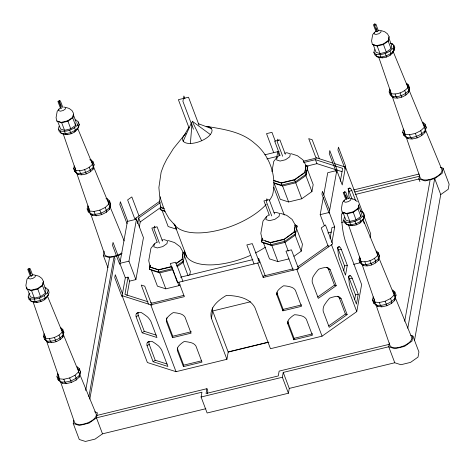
<?xml version="1.0" encoding="UTF-8"?>
<svg xmlns="http://www.w3.org/2000/svg" width="475" height="475" viewBox="0 0 475 475"><rect width="100%" height="100%" fill="white"/><g stroke="black" fill="none" stroke-linecap="round" stroke-linejoin="round"><path stroke-width="0.71" d="M60.473 381.401L58.087 379.721L58.847 376.574L57.718 373.599L56.958 376.746L58.087 379.721L62.403 383.183L66.405 383.562L71.404 382.434L76.059 380.107L76.166 378.219L75.044 375.244L78.601 371.866L79.361 368.725L77.116 366.652L78.244 369.633L79.141 370.458M88.273 211.915L89.033 208.774L87.911 205.794L87.151 208.941L88.273 211.915L92.595 215.377L96.597 215.757L101.597 214.629L106.252 212.301L106.358 210.413L105.23 207.438L108.787 204.06L109.547 200.919L107.308 198.853L105.978 198.722M373.89 301.738L374.348 299.85L373.225 296.875L372.465 300.016L373.588 302.997L377.91 306.458L381.912 306.838L386.905 305.71L391.56 303.377L391.667 301.494L390.545 298.514L394.102 295.141L394.862 291.994L392.617 289.928L393.745 292.903L394.642 293.734M421.753 135.571L421.859 133.689L420.731 130.714L424.288 127.336L425.048 124.195L422.809 122.123L423.932 125.097L426.176 127.169L424.816 132.662C420.737 137.269 414.2 139.804 408.096 138.653L403.774 135.191L402.652 132.21L403.412 129.069L404.534 132.044L403.774 135.191L408.096 138.653M191.912 124.521L190.398 143.468M62.825 337.113L63.84 332.245L62.801 329.49L60.865 327.702L61.904 330.457L63.84 332.245L62.825 337.113C59.256 341.145 53.527 343.366 48.189 342.356L44.496 339.168L43.457 336.419L44.11 333.705L45.149 336.454L44.822 337.814M78.375 174.551L74.682 171.362L75.341 168.649L74.302 165.9L73.643 168.613L74.682 171.362L78.375 174.551C83.719 175.56 89.442 173.339 93.017 169.308L94.032 164.439L92.993 161.684L91.058 159.903L89.722 159.772M378.326 260.389L379.341 255.514L378.302 252.765L376.366 250.978L377.405 253.727L379.341 255.514L378.326 260.389C374.757 264.421 369.033 266.641 363.69 265.632L359.997 262.443L358.957 259.694L359.617 256.981L360.656 259.73L359.997 262.443L361.997 264.07M408.518 92.583L409.533 87.709L408.494 84.96L406.558 83.173L407.598 85.922L409.533 87.709L408.518 92.583C404.943 96.615 399.22 98.836 393.876 97.826L390.189 94.638L389.15 91.889L389.803 89.175L390.581 91.236M160.212 196.763L159.463 201.032L160.942 207.676L163.05 208.347M271.926 171.635L273.737 161.447L277.145 157.047L279.555 155.337M94.032 164.439L93.017 169.308M30.335 275.815L28.726 276.955L28.458 278.427L30.234 278.991L33.007 278.32L35.15 276.8L35.417 275.328L33.642 274.758L32.258 275.096M60.527 108.009L58.912 109.149L58.651 110.622L60.42 111.186L63.193 110.515L65.342 108.995L65.603 107.522L63.834 106.952M26.849 287.642L26.636 288.824L31.51 290.569L37.709 289.061L42.512 285.665L43.439 281.337L41.794 278.356L39.003 276.272L35.821 275.257M31.51 275.061L31.279 276.373L28.714 269.592L28.951 268.28L31 273.707M43.439 281.337L42.512 285.665L45.363 293.217L40.559 296.614L34.36 298.122L30.4 296.857L27.544 289.305M58.912 109.149L57.184 111.388L56.074 117.646L56.828 121.024L61.697 122.764L67.895 121.256L72.699 117.859L72.99 117.093L73.631 113.531L71.98 110.556L69.196 108.466L66.013 107.451M45.363 293.217L45.956 289.916L43.106 282.37M75.555 125.412L76.148 122.117L73.293 114.564L72.699 117.859L75.555 125.412L70.751 128.808L64.552 130.316L60.586 129.052L57.736 121.499M205.847 408.702L102.505 433.835L95.048 439.108L85.429 441.447L79.272 439.488L73.233 423.498L73.809 420.298M107.95 267.686L103.419 255.692L104.227 251.21M85.678 390.48L109.571 257.658L119.195 255.312L122.063 253.288M88.896 396.678L114.107 256.553L115.009 258.952L89.805 399.077M127.419 221.427L136.479 219.224L128.939 261.161L119.872 263.364L125.329 277.804L121.944 296.632L114.76 277.626L115.282 274.734L122.467 293.74M135.832 219.432L136.088 218.007M125.329 277.804L128.048 277.145L124.943 294.417L147.963 301.762M137.667 223.701L138.7 217.942L160.271 202.683M126.973 295.533L129.562 281.141L128.048 277.145M139.306 226.979L140.214 221.938L138.7 217.942M129.562 281.141L135.903 279.597L143.45 237.666L136.479 219.224M150.195 265.044L149.459 269.159L151.382 270.168L159.772 272.852L172.9 269.658L174.663 274.318M160.799 206.114L160.182 209.54L164.902 211.446M150.349 265.602L149.459 269.159L158.525 272.05L159.772 272.852L165.817 288.842L178.944 285.647L180.138 284.798M156.744 242.208L154.328 243.918L153.805 246.822L157.296 247.938L162.753 246.608L166.98 243.622L167.503 240.718L164.012 239.602M166.452 321.694A7.523 6.466 10.2 0 1 167.883 316.979A26.57 22.847 10.2 0 1 173.173 312.639A26.57 22.847 10.2 0 1 180.583 313.892A7.523 6.466 10.2 0 1 185.03 317.175L191.075 333.165L172.496 337.683L166.452 321.694L166.713 320.245A7.523 6.466 10.2 0 1 166.885 317.745M177.086 266.695L183.071 262.461L185.042 253.294L183.19 252.249L182.032 259.558L176.029 263.803M182.287 258.157L183.19 252.249M183.32 261.066L183.071 262.461L188.106 275.785M184.074 256.88L184.33 255.479L190.368 271.468L189.739 274.96M172.496 337.683L172.757 336.235L166.713 320.245M177.383 350.621A7.523 6.466 10.2 0 1 178.814 345.907A26.57 22.847 10.2 0 1 184.11 341.567A26.57 22.847 10.2 0 1 191.514 342.819A7.523 6.466 10.2 0 1 195.967 346.103L202.006 362.093L183.427 366.611L177.383 350.621L177.644 349.178A7.523 6.466 10.2 0 1 177.591 347.914M183.427 366.611L183.688 365.168L177.644 349.178M148.432 304.071L141.247 285.065L144.727 286.176L151.905 305.182L122.117 295.676L147.381 362.538L176.023 371.682L226.908 359.308L211.381 318.214L212.681 310.988L212.343 307.794M410.833 335.35L412.882 336.003L411.962 341.121L404.51 346.394L394.885 348.733L388.734 346.768L283.237 372.424L289.281 388.413L288.414 393.235L207.13 413.001L201.091 397.011L201.958 392.19L96.461 417.846L89.009 423.118L79.384 425.457L73.233 423.498M96.894 415.435L206.922 388.681L206.055 393.496L278.273 375.939L279.14 371.117L389.168 344.357M207.332 393.834L207.83 391.079L206.922 388.681M226.908 359.308L228.243 351.886L268.227 342.16M258.234 260.276L258.608 258.21L265.317 275.969M262.224 238.129L261.547 241.9L263.471 242.909L271.866 245.593L284.988 242.398L295.159 235.202L297.13 226.035L295.278 224.99L294.12 232.299L283.913 239.519L270.732 242.725L262.188 239.744L262.443 238.343M268.832 214.955L266.416 216.659L265.893 219.563L269.384 220.679L274.841 219.349L279.068 216.362L279.591 213.459L276.1 212.343L274.027 212.45M277.145 157.047L276.622 159.944L280.108 161.061L285.564 159.731L289.792 156.744L290.314 153.841L286.829 152.724L284.78 153.223M293.182 270.18L285.998 251.174L291.436 249.85L298.621 268.862L263.197 277.477L263.453 276.028L293.105 268.82M276.842 294.85A7.523 6.466 10.2 0 1 278.273 290.136A26.57 22.847 10.2 0 1 283.563 285.796A26.57 22.847 10.2 0 1 290.967 287.048A7.523 6.466 10.2 0 1 295.42 290.332L301.465 306.322L282.886 310.84L276.842 294.85L277.103 293.402A7.523 6.466 10.2 0 1 277.044 292.137M305.912 165.799L307.853 166.416L307.141 168.607L313.185 184.597L311.927 191.579L301.756 198.77L288.634 201.964L280.238 199.286L274.194 183.297L282.589 185.974L295.717 182.78L305.888 175.59L307.853 166.416L306.007 165.377L304.849 172.68L294.637 179.9L281.461 183.107L274.437 180.868M294.12 232.299L295.26 225.987M304.849 172.68L306.007 165.377M295.414 233.807L295.159 235.202L301.203 251.192L294.025 256.274M295.664 232.412L295.913 231.016M306.387 172.793L305.888 175.59L311.927 191.579M306.642 171.398L306.892 170.002M282.886 310.84L283.147 309.391L277.103 293.402M287.773 323.778A7.523 6.466 10.2 0 1 289.204 319.063A26.57 22.847 10.2 0 1 294.494 314.723A26.57 22.847 10.2 0 1 301.904 315.976A7.523 6.466 10.2 0 1 306.351 319.259L312.396 335.249L293.817 339.767L287.773 323.778L288.034 322.329A7.523 6.466 10.2 0 1 287.981 321.064M301.203 251.192L302.456 244.215L296.667 228.891M288.414 393.235L282.37 377.245L283.237 372.424M293.817 339.767L294.078 338.325L288.034 322.329M324.318 225.578L320.192 214.647L323.309 197.297M323.701 195.13L327.732 172.716L336.098 170.679M330.048 238.343L331.989 227.549L334.709 226.89L329.252 212.444L320.192 214.647M340.314 181.302L342.641 168.346L315.442 159.665L303.442 162.581M331.883 242.612L334.709 226.89M345.301 199.464L344.227 200.224L343.959 201.703L345.735 202.267L348.508 201.59L350.651 200.076L350.918 198.598L349.149 198.033L347.759 198.372M376.028 31.285L374.413 32.425L374.152 33.897L375.921 34.461L378.694 33.79L380.843 32.27L381.11 30.792L379.335 30.228L377.952 30.566M346.898 198.995L345.735 194.946M377.085 31.19L376.966 31.843L374.407 25.062L374.638 23.75L375.41 25.787M343.686 270.881L344.571 265.941L338.532 249.951A7.523 1.758 76.3 0 0 337.582 248.235M347.29 265.276L345.515 275.162L339.471 259.166A7.523 1.758 76.3 0 1 338.242 253.608A26.57 6.205 76.3 0 1 337.796 247.433A26.57 6.205 76.3 0 1 339.459 246.852A7.523 1.758 76.3 0 1 341.252 249.286L347.29 265.276L344.571 265.941M388.675 38.499L388.2 41.135L391.056 48.688L386.252 52.084L380.053 53.592L376.087 52.327L373.237 44.775L372.329 44.294L371.575 40.921L372.685 34.657L374.413 32.425M344.227 200.224L342.493 202.463L341.388 208.721L342.137 212.099L347.011 213.845L353.21 212.337L358.013 208.941L358.94 204.606M373.237 44.775L377.197 46.039L383.396 44.531L388.2 41.135L389.132 36.807L387.481 33.826L384.697 31.736L381.514 30.721M360.863 216.487L361.457 213.192L358.607 205.639L358.013 208.941L360.863 216.487L356.06 219.889L349.861 221.398L345.901 220.127L343.045 212.58M391.056 48.688L391.649 45.386L388.793 37.84L389.132 36.807M354.617 299.808L355.508 294.868L349.463 278.878A7.523 1.758 76.3 0 0 348.513 277.168M358.221 294.209L356.446 304.089L350.402 288.099A7.523 1.758 76.3 0 1 349.173 282.536A26.57 6.205 76.3 0 1 348.727 276.361A26.57 6.205 76.3 0 1 350.39 275.785A7.523 1.758 76.3 0 1 352.183 278.213L358.221 294.209L355.508 294.868M211.381 318.214C208.727 307.717 218.494 299.998 226.522 295.349C236.882 295.806 249.518 297.51 254.933 307.622L270.465 348.715L322.056 336.169L356.761 311.618L361.629 284.555L346.103 243.467C342.867 234.11 341.679 224.176 341.549 214.314L343.579 212.77M370.084 237.559L370.732 233.949L363.963 216.03M389.423 342.932L388.734 346.768L394.772 362.758L400.93 364.723L410.548 362.383L418.006 357.111L418.926 351.993L412.882 336.003M419.93 181.628L418.92 178.962L419.627 175.049M404.694 321.272L430.166 179.692M407.782 328.201L434.696 178.588L442.154 173.316L443.074 168.197L440.337 167.325M414.479 340.539L440.741 194.578L434.696 178.588L425.077 180.928L418.92 178.962M74.985 120.021L76.368 120.157L78.369 122.004L79.272 124.403C78.256 132.436 68.299 136.693 61.275 133.41L59.274 131.563L58.366 129.164L59.042 126.356M44.792 287.826L46.176 287.957L48.177 289.803L49.085 292.202C48.064 300.242 38.113 304.493 31.083 301.215L29.082 299.369L28.179 296.97L28.856 294.162L29.913 293.158M58.366 129.164L60.367 131.011C66.69 132.21 73.459 129.58 77.686 124.806L78.369 122.004M76.95 129.817L77.282 128.458M28.179 296.97L30.18 298.817C36.498 300.01 43.272 297.386 47.5 292.612L48.177 289.803M73.643 168.613L75.578 170.4C81.694 171.558 88.243 169.017 92.334 164.403L92.993 161.684M43.457 336.419L45.392 338.206C51.508 339.364 58.057 336.822 62.148 332.209L62.801 329.49M106.252 212.301L109.315 209.392L110.675 203.894L109.547 200.919M76.059 380.107L79.129 377.192L80.483 371.699L79.361 368.725M390.486 43.296L391.869 43.427L393.87 45.273L394.772 47.672C393.757 55.712 383.806 59.963 376.776 56.685L374.775 54.839L373.867 52.44L374.543 49.632M360.299 211.102L361.677 211.232L363.678 213.079L364.586 215.478C363.565 223.517 353.614 227.768 346.584 224.491L344.583 222.638L343.68 220.24L344.357 217.437M373.867 52.44L375.867 54.287C382.191 55.48 388.966 52.856 393.193 48.082L393.87 45.273M392.457 53.093L392.783 51.733M390.842 91.924L390.189 94.638L393.876 97.826M343.68 220.24L345.681 222.092C351.999 223.286 358.773 220.661 363.001 215.888L363.678 213.079M389.15 91.889L391.085 93.676C397.195 94.834 403.75 92.293 407.835 87.673L408.494 84.96M358.957 259.694L360.893 261.482C367.009 262.639 373.558 260.098 377.649 255.479L378.302 252.765M424.816 132.662L426.176 127.169L425.048 124.195M391.56 303.377L394.63 300.467L395.984 294.975L394.862 291.994M79.782 374.484L80.483 371.699M395.283 297.76L395.984 294.975M109.315 209.392L110.675 203.894L108.431 201.828L107.308 198.853M79.129 377.192L79.723 374.84L78.601 371.866M394.63 300.467L395.224 298.116L394.102 295.141M164.338 208.507L160.823 207.385L160.182 209.54L165.062 211.102M184.508 254.933L185.042 253.294L182.946 252.629M296.596 227.673L297.13 226.035L294.542 225.209M191.567 122.497L183.202 141.17M74.646 132.008L75.418 130.221L78.595 127.205L77.686 124.806M44.454 299.814L45.232 298.027L48.408 295.011L47.5 292.612M390.147 55.284L390.919 53.497L394.096 50.481L393.193 48.082M359.955 223.084L360.733 221.303L363.909 218.286L363.001 215.888M188.896 127.324L184.282 135.185L173.446 148.527L166.695 159.351L163.566 165.627L161.126 172.182L158.882 187.53L159.683 196.175L164.677 210.942L168.958 218.512L174.741 225.013L186.823 256.993M78.666 125.525L79.272 124.403M393.858 49.364L394.772 47.672L393.775 46.752M363.975 216.606L364.586 215.478M186.01 133.392A15.562 7.066 -20.7 0 0 189.074 143.456A15.562 7.066 -20.7 0 0 210.372 134.562L211.719 132.353L212.088 130.31L211.452 128.577A15.562 7.066 -20.7 0 0 206.209 126.338M28.726 276.955L26.992 279.187L26.517 281.835L25.882 285.451L26.636 288.824L31.51 290.569L34.36 298.122M154.328 243.918L150.919 248.324L149.981 253.531L148.734 260.644L150.219 267.294L158.644 269.984L171.825 266.778M266.416 216.659L263.007 221.065L260.822 233.385L262.307 240.035L262.188 239.744L261.547 241.9L270.613 244.791L271.866 245.593L277.905 261.582L288.96 258.893M79.723 374.84C74.991 380.184 67.403 383.129 60.325 381.787L59.203 378.812L56.958 376.746M395.224 298.116C390.492 303.46 382.903 306.399 375.826 305.063L374.704 302.088L372.465 300.016M56.828 121.024L61.109 122.39L67.8 120.763L72.99 117.093M160.022 201.073L134.799 218.916L127.615 199.91L131.83 196.929L139.009 215.941M30.917 290.195L37.614 288.562L42.797 284.893M372.329 44.294L376.61 45.665L383.301 44.032L388.491 40.363M140.214 221.938L160.586 207.527M175.922 263.512L181.931 259.261L183.683 260.834L176.546 265.887M136.557 313.435A40.82 18.074 54.7 0 1 140.962 312.378A40.82 18.074 54.7 0 1 147.482 316.92A8.253 3.658 54.7 0 1 150.919 321.533L156.958 337.523L142.185 332.809L136.141 316.819A8.253 3.658 54.7 0 1 136.557 313.435L137.607 312.687M136.141 316.819L138.249 315.329A8.253 3.658 54.7 0 1 138.296 312.532M142.185 332.809L144.287 331.318L156.251 335.136M147.488 342.362A40.82 18.074 54.7 0 1 151.893 341.305A40.82 18.074 54.7 0 1 158.412 345.853A8.253 3.658 54.7 0 1 161.85 350.461L167.895 366.451L153.116 361.736L147.072 345.747A8.253 3.658 54.7 0 1 147.488 342.362L148.538 341.62M147.072 345.747L149.18 344.256A8.253 3.658 54.7 0 1 149.227 341.466M342.137 212.099L346.418 213.465L353.115 211.838L358.304 208.169M153.116 361.736L155.218 360.246L167.182 364.064M297.724 266.861L328.284 245.243M440.741 194.578L448.192 189.305L449.118 184.187L443.074 168.197M317.763 296.964L334.477 285.142L336.217 285.701L318.309 298.365L312.265 282.376A8.253 6.383 -72.3 0 1 313.09 276.729A40.82 31.564 -72.3 0 1 318.654 269.248A40.82 31.564 -72.3 0 1 326.331 267.36A8.253 6.383 -72.3 0 1 330.173 269.711L336.217 285.701M328.694 325.892L345.408 314.076L347.148 314.628L329.24 327.293L323.196 311.303A8.253 6.383 -72.3 0 1 324.021 305.657A40.82 31.564 -72.3 0 1 329.585 298.175A40.82 31.564 -72.3 0 1 337.262 296.287A8.253 6.383 -72.3 0 1 341.103 298.638L347.148 314.628M87.151 208.941L89.389 211.007L94.032 211.446L99.833 210.14L105.23 207.438M402.652 132.21L404.896 134.282L409.533 134.722L415.334 133.416L420.731 130.714M59.203 378.812L63.846 379.252L69.641 377.946L75.044 375.244M374.704 302.088L379.347 302.527L385.142 301.221L390.545 298.514M377.186 31.166L378.415 30.863L375.856 24.083L373.386 24.682L375.951 31.463M264.872 154.808L279.146 151.335M266.873 158.929L276.907 156.489L277.774 151.667L279.33 155.794M303.246 161.245L316.825 157.943M307.07 166.066L316.95 163.661L342.059 171.677M347.979 188.64L350.022 188.142A7.523 1.758 76.3 0 1 351.815 190.576L355.591 200.569M353.614 189.953L419.122 174.022M348.145 189.525A7.523 1.758 76.3 0 1 349.095 191.235L351.815 190.576M354.617 192.013L419.407 176.255M161.963 240.101L163.329 239.768M355.526 194.412L418.873 179.004M341.947 213.447L343.342 213.103M341.685 222.389L344.547 221.694M171.713 266.487L158.531 269.693L150.1 267.003L150.219 267.294M327.863 232.916L331.384 232.061M180.482 277.21L252.872 259.605M337.422 247.35L339.459 246.852M338.532 249.951L341.252 249.286M183.908 295.373L152.143 303.098L150.753 302.652M353.632 264.349L360.786 262.61M348.353 276.278L350.39 275.785M250.521 301.785L212.681 310.988L228.208 352.076L268.909 342.178M349.463 278.878L352.183 278.213M172.757 336.235L191.336 331.722M283.147 309.391L301.726 304.873M183.688 365.168L201.554 360.822M294.078 338.325L312.657 333.806M201.091 397.011L282.37 377.245M289.281 388.413L394.772 362.758M207.391 126.492C223.814 129.307 241.674 131.694 254.582 143.272C269.551 155.04 277.067 176.166 272.632 194.732A53.426 24.255 -20.7 0 1 269.456 200.414M332.892 163.073L315.881 157.641L308.702 138.635L312.176 139.745L319.36 158.751M334.293 163.519L345.468 167.087L362.918 213.269M291.116 153.698L297.374 155.699L302.866 159.808L306.108 165.668M351.322 198.526L354.504 199.542L357.295 201.632M273.618 180.352L281.342 182.822L294.53 179.615L304.742 172.389L306.5 173.957L295.515 181.729L281.337 185.179L273.57 182.697M280.387 213.317L286.651 215.317L292.137 219.426L295.385 225.287L295.278 224.99M265.115 240.932L270.032 242.499M326.741 267.514A8.253 6.383 -72.3 0 1 328.433 269.153L330.173 269.711M277.905 261.582L269.509 258.899L263.471 242.909M168.298 240.576L174.562 242.577L180.049 246.685L183.297 252.546M337.672 296.447A8.253 6.383 -72.3 0 1 339.364 298.08L341.103 298.638M103.419 255.692L109.571 257.658M165.817 288.842L157.421 286.158L151.382 270.168M94.65 411.855L97.381 412.728L96.461 417.846L102.505 433.835M211.452 128.577L198.568 123.773M29.082 299.369L30.299 299.838M382.88 57.885L380.92 57.077L376.776 56.685L375.867 54.287M352.693 225.69L350.734 224.883L346.584 224.491L345.681 222.092M67.379 134.609L65.419 133.802L61.275 133.41L60.367 131.011M37.193 302.415L35.227 301.607L31.083 301.215L30.18 298.817M376.61 45.665L377.197 46.039L380.053 53.592M346.418 213.465L347.011 213.845L349.861 221.398M61.109 122.39L61.697 122.764L64.552 130.316M210.372 134.562L192.684 121.558M373.588 302.997L374.781 303.834M44.496 339.168L48.189 342.356M362.419 264.462L363.69 265.632M375.974 304.671L377.91 306.458M93.064 163.542L92.097 162.652L91.058 159.903M90.666 213.596L92.595 215.377M33.208 301.233L34.176 302.13M61.441 382.292L62.403 383.183M412.098 139.032L410.661 137.697L409.533 134.722M381.912 306.838L380.469 305.502L379.347 302.527M96.597 215.757L95.154 214.427L94.032 211.446M66.405 383.562L64.968 382.227L63.846 379.252M397.379 98.159L396.132 96.805L395.093 94.056M367.193 265.964L365.94 264.611L364.901 261.862M81.878 174.883L80.631 173.529L79.592 170.78M51.692 342.689L50.439 341.335L49.4 338.586M201.655 140.731L192.138 121.149M386.644 57.036L385.189 53.509M356.452 224.841L355.003 221.314M71.143 133.76L69.688 130.239M40.951 301.566L39.502 298.045M171.962 267.015L172.698 268.607L158.525 272.05L158.531 269.693L158.644 269.984M417.098 137.904L415.334 133.416M386.905 305.71L385.142 301.221M101.597 214.629L99.833 210.14M71.404 382.434L69.641 377.946M401.755 97.173L400.098 92.928M371.569 264.979L369.912 260.733M86.254 173.898L84.597 169.652M56.068 341.703L54.411 337.458M392.95 51.051L408.233 88.077M408.797 89.448L424.365 127.157M425.499 129.901L441.916 169.67A11.608 5.267 -20.7 0 1 432.44 178.665A11.608 5.267 -20.7 0 1 420.078 177.49L406.107 136.847M363.043 219.545L377.762 255.194M378.896 257.937L394.464 295.652M395.028 297.023L411.73 337.476A11.608 5.267 -20.7 0 1 402.254 346.465A11.608 5.267 -20.7 0 1 389.886 345.295L375.921 304.653M77.728 128.464L92.732 164.801M93.296 166.173L109.149 204.571M109.998 206.631L124.153 240.914M47.257 295.581L62.54 332.607M63.389 334.667L78.957 372.376M79.527 373.748L96.229 414.2A11.608 5.267 -20.7 0 1 86.753 423.195A11.608 5.267 -20.7 0 1 74.385 422.02L60.42 381.378M281.461 183.107L281.342 182.822L281.337 185.179L282.589 185.974L288.634 201.964M424.288 127.336L425.416 130.31C420.678 135.654 413.096 138.599 406.018 137.257L404.896 134.282M391.869 43.427L392.32 44.626M407.835 87.673L408.874 90.428C404.789 95.042 398.234 97.583 392.124 96.425L391.085 93.676M390.017 51.098L390.919 53.497L386.098 55.907L380.92 57.077L380.012 54.678M404.765 90.594L405.804 93.343L405.834 95.131M386.252 52.084L383.301 44.032M376.176 27.817L376.948 29.854M345.111 169.053L337.933 150.047L338.449 147.155L345.634 166.161L342.255 184.953L336.799 170.513M377.649 255.479L378.688 258.234C374.597 262.847 368.048 265.388 361.932 264.231L360.893 261.482M363.5 221.504L364.254 223.499M359.824 218.904L360.733 221.303L355.912 223.713L350.734 224.883L349.826 222.484M374.573 258.394L375.612 261.149L375.642 262.936M349.095 191.235L352.117 199.233M348.228 198.669L345.663 191.888L343.199 192.488L345.764 199.268M356.06 219.889L353.115 211.838M344.963 192.909L344.452 191.556L344.215 192.868L346.78 199.648M336.442 172.484L329.258 153.478L329.781 150.587L336.959 169.593L329.122 213.174L321.937 194.168L322.46 191.277L329.638 210.283M315.442 159.665L316.95 163.661M331.497 244.756L356.761 311.618M328.427 246.929L321.242 227.923L325.458 224.942L332.637 243.948L296.792 269.301L322.056 336.169M285.332 154.28L279.906 139.917L274.681 141.188L280.108 155.551M301.756 198.77L294.53 179.615L294.637 179.9M328.433 269.153L334.477 285.142M339.364 298.08L345.408 314.076M278.267 140.481L277.75 139.116L277.252 141.888L282.678 156.251M275.298 141.152L271.961 132.329L266.522 133.653L273.707 152.659M273.754 187.227L283.783 213.762A53.426 24.255 -20.7 0 1 284.561 214.961M274.586 214.005L269.159 199.643L263.94 200.913L269.367 215.276M288.266 251.061L283.807 239.228L270.619 242.434L270.613 244.791L284.792 241.348L295.777 233.575L294.019 232.002L283.913 239.519M267.336 200.147L266.819 198.782L266.321 201.56L271.748 215.923M257.735 263.031L263.197 277.477M254.03 263.934L246.852 244.928L252.284 243.604L259.469 262.61L177.466 282.554L170.287 263.542L175.726 262.224L182.905 281.23M199.025 125.079L188.498 97.221L178.386 99.679L188.913 127.543M184.912 98.711L183.884 95.992L182.917 101.371L193.444 129.23M174.776 224.556L176.54 229.223L168.15 226.545L162.106 210.556M178.897 282.203L184.353 296.649L150.759 304.819L176.023 371.682M162.515 241.158L157.088 226.795L151.869 228.065L157.296 242.428M175.168 275.654L178.944 285.647M155.04 227.46L154.523 226.088L154.025 228.867L159.452 243.23M127.021 223.63L119.837 204.624L120.359 201.732L127.543 220.738L119.7 264.332L112.516 245.326L113.038 242.434L120.222 261.44M108.787 204.06L109.915 207.041C105.177 212.378 97.595 215.323 90.517 213.982L89.389 211.007M92.334 164.403L93.373 167.152C89.288 171.766 82.733 174.307 76.617 173.149L75.578 170.4M128.939 261.161L135.903 279.597M74.516 127.823L75.418 130.221L70.597 132.638L65.419 133.802L64.511 131.403M89.264 167.319L90.303 170.068L90.333 171.855M62.914 107.593L60.349 100.807L57.885 101.407L60.45 108.193M70.751 128.808L67.8 120.763M61.447 106.578L59.137 100.474L58.906 101.787L61.465 108.567M138.249 315.329L144.287 331.318M149.18 344.256L155.218 360.246M62.148 332.209L63.187 334.958C59.096 339.572 52.547 342.113 46.431 340.955L45.392 338.206M44.323 295.628L45.232 298.027L40.405 300.443L35.227 301.607L34.325 299.208M59.072 335.124L60.111 337.873L60.141 339.661M32.727 275.393L30.162 268.613L27.698 269.212L30.258 275.993M40.559 296.614L37.614 288.562M378.658 56.958L391.418 94.097M391.899 95.499L405.389 134.746M348.466 224.758L361.232 261.903M361.956 264.005L375.197 302.545M63.151 133.683L75.917 170.822M76.641 172.924L89.888 211.47M90.606 213.572L104.577 254.22A11.608 5.267 -20.7 0 0 116.939 255.39M32.965 301.488L45.731 338.628M46.449 340.729L59.696 379.276M350.022 188.142A26.57 6.205 76.3 0 0 348.359 188.717A26.57 6.205 76.3 0 0 348.804 194.893A7.523 1.758 76.3 0 0 349.279 197.659M266.243 204.381A53.426 24.255 -20.7 0 1 215.187 230.969A53.426 24.255 -20.7 0 1 173.963 223.814M265.412 247.16A53.426 24.255 -20.7 0 1 255.396 252.985M250.159 255.485A53.426 24.255 -20.7 0 1 184.632 251.049M121.642 253.122A11.608 5.267 -20.7 0 1 117.628 255.128"/></g></svg>
